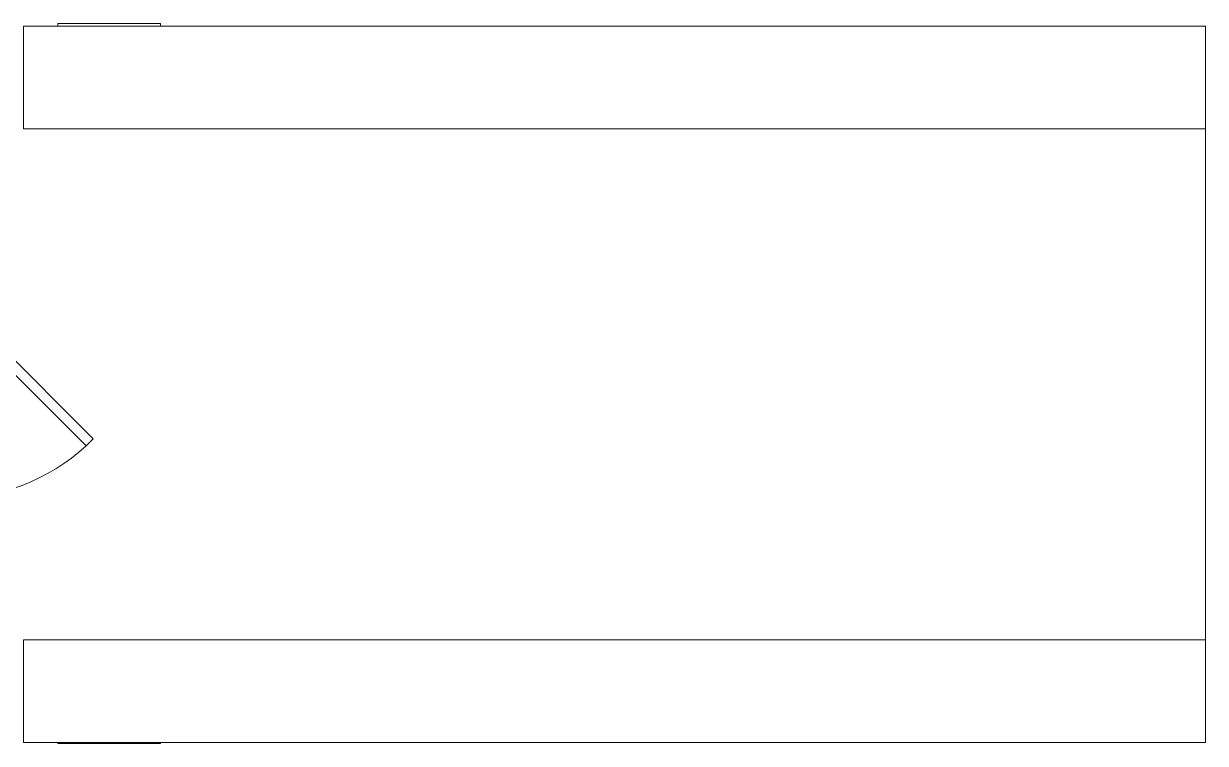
# Model space of a CAD drawing. Header units: inches. Extents: x -3803 to -1421, y -3454 to -210.
# Drawn here: x -1628.4 to -1421.4, y -1063.1 to -937.1 of the extents above; entities that cross this region are included whole.
import ezdxf

# ---------------------------------------------------------------- set-up
doc = ezdxf.new("R2010")
doc.units = ezdxf.units.IN
doc.header["$MEASUREMENT"] = 0
for name, color, linetype, lineweight in [('A-DOOR', 31, 'Continuous', 13), ('A-DOOR-FRAM', 31, 'Continuous', 35), ('A-FLOR', 192, 'Continuous', 13), ('A-WALL', 113, 'Continuous', 13)]:
    doc.layers.add(name, color=color, linetype=linetype, lineweight=lineweight)

# ---------------------------------------------------------------- blocks, each defined once
blk = doc.blocks.new('Door-A1_1-BSALS1 - A1_1-36x84-BSALS-4233285-DIMENSION PLAN - LEVEL 2 _579_ - 2__ - CAD')
at = {"layer": 'A-DOOR-FRAM', "lineweight": 20}
h = blk.add_hatch(color=10, dxfattribs=at)
h.paths.add_polyline_path([(-20, 7.06), (-20, -7.06), (-18, -7.06), (-18, 7.06)], flags=0)
h.paths.add_polyline_path([(18, -7.06), (20, -7.06), (20, 7.06), (18, 7.06), (18, -5.18)], flags=0)
at = {"layer": 'A-DOOR', "lineweight": 20}
for p, q in [((-8.69, -31.28), (16.76, -5.83)), ((16.76, -5.83), (18, -7.06)), ((18, -7.06), (-7.46, -32.52)), ((-7.46, -32.52), (-8.69, -31.28))]:
    blk.add_line(p, q, dxfattribs=at)
at = {"layer": 'A-DOOR', "lineweight": 9}
blk.add_arc((18, -7.13), 36, 179.8993, 222.1426, dxfattribs=at)
at = {"layer": 'A-DOOR-FRAM', "lineweight": 20}
for p, q in [((-20, -7.06), (-20, 7.06)), ((-20, 7.06), (-18, 7.06)), ((-18, 7.06), (-18, -7.06)), ((18, -7.06), (18, 7.06)), ((18, 7.06), (20, 7.06)), ((20, 7.06), (20, -7.06)), ((-18, -7.06), (-20, -7.06)), ((20, -7.06), (18, -7.06))]:
    blk.add_line(p, q, dxfattribs=at)

msp = doc.modelspace()

# ---------------------------------------------------------------- linework, layer by layer
at = {"layer": 'A-FLOR', "lineweight": 20}
for p, q in [((-1604.4, -937.15), (-1622.4, -937.15)), ((-1622.4, -937.15), (-1622.4, -937.57)), ((-1604.4, -937.57), (-1604.4, -937.15)), ((-1421.39, -1045.02), (-1421.39, -955.57)), ((-1622.4, -1063.02), (-1622.4, -1063.15)), ((-1622.4, -1063.15), (-1604.4, -1063.15)), ((-1604.4, -1063.15), (-1604.4, -1063.02))]:
    msp.add_line(p, q, dxfattribs=at)
at = {"layer": 'A-WALL', "lineweight": 20}
for p, q in [((-1628.39, -937.57), (-1421.39, -937.57)), ((-1628.39, -937.57), (-1628.39, -955.57)), ((-1421.39, -937.57), (-1421.39, -955.57)), ((-1421.39, -955.57), (-1628.39, -955.57)), ((-1628.39, -1045.02), (-1421.39, -1045.02)), ((-1628.39, -1045.02), (-1628.39, -1063.02)), ((-1421.39, -1045.02), (-1421.39, -1063.02)), ((-1421.39, -1063.02), (-1628.39, -1063.02))]:
    msp.add_line(p, q, dxfattribs=at)

# ---------------------------------------------------------------- block references
at = {"layer": 'A-DOOR', "lineweight": 20, "rotation": 90.00000000000026}
msp.add_blockref('Door-A1_1-BSALS1 - A1_1-36x84-BSALS-4233285-DIMENSION PLAN - LEVEL 2 _579_ - 2__ - CAD', (-1648.71, -1002.39), dxfattribs=at)

doc.saveas('drawing.dxf')
